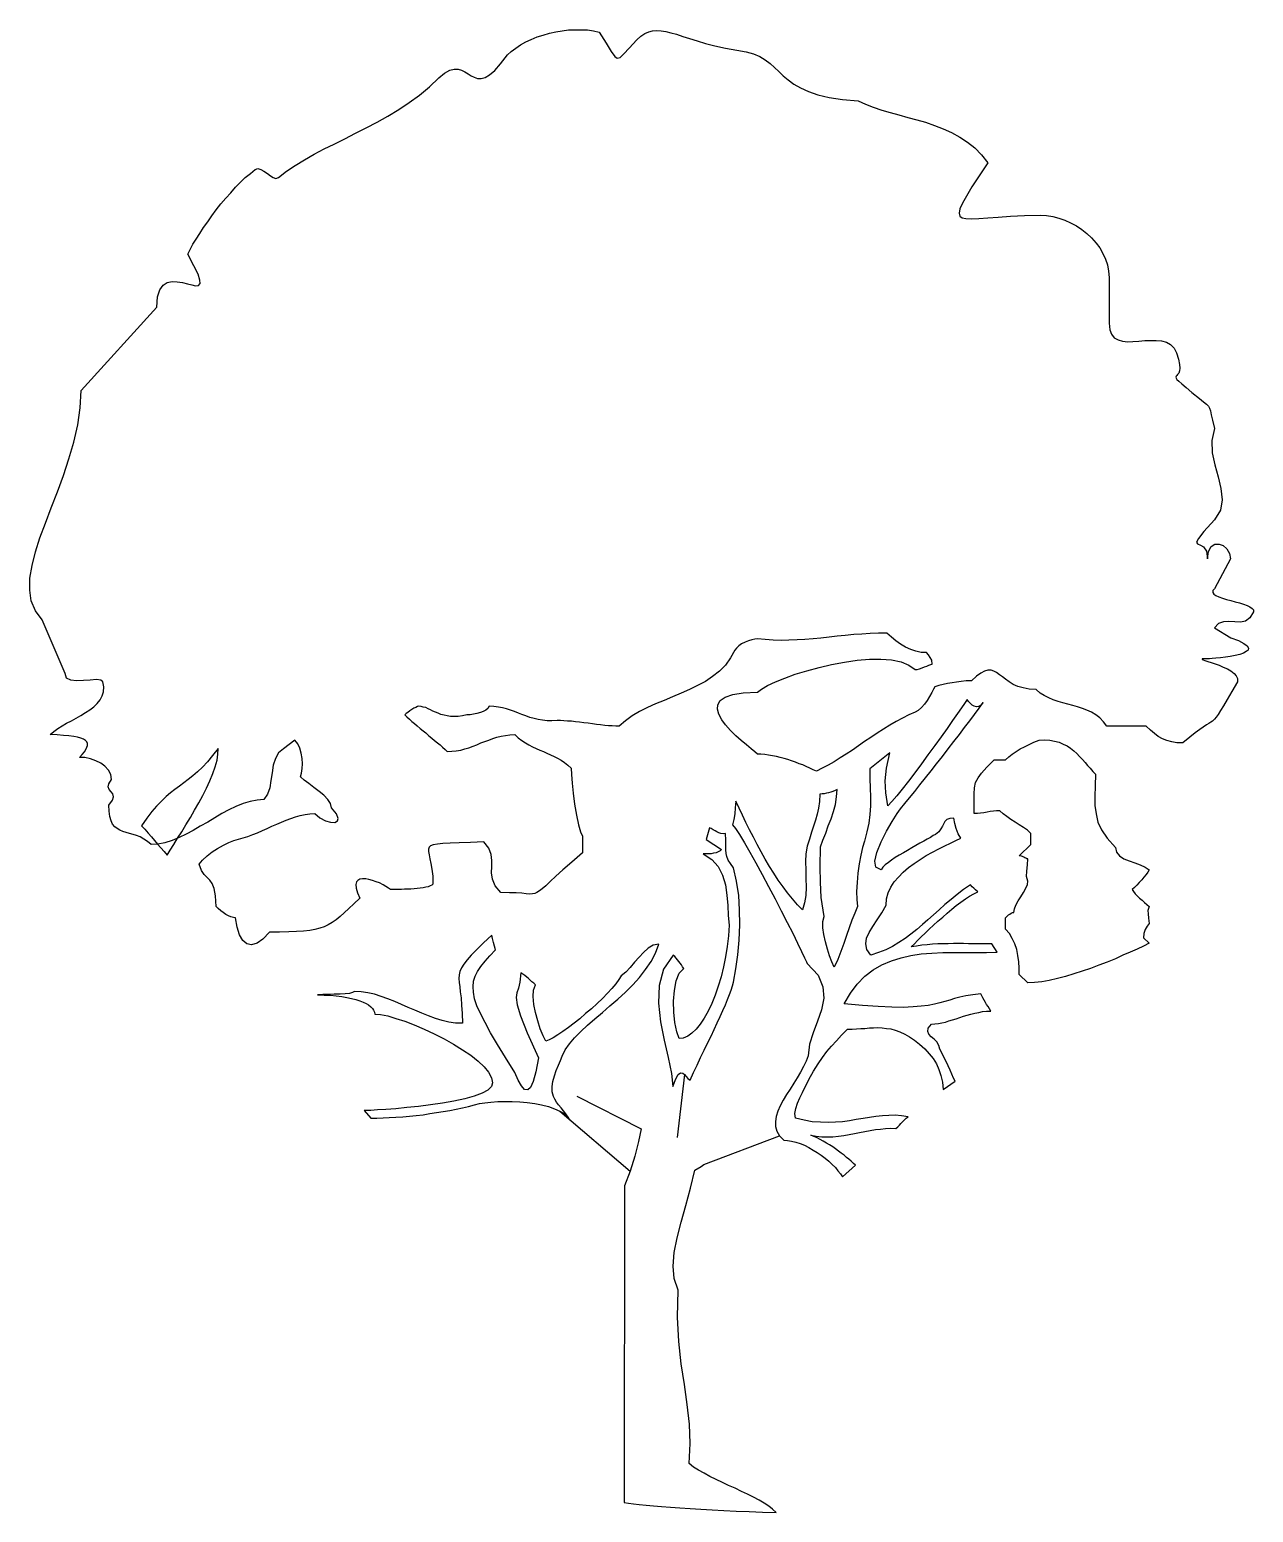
# Model space of a CAD drawing. Extents: x 149 to 268, y 187 to 331.
import ezdxf

# ---------------------------------------------------------------- set-up
doc = ezdxf.new("R2010")
doc.units = 0
doc.header["$MEASUREMENT"] = 0
doc.layers.get('0').update_dxf_attribs({"linetype": 'CONTINUOUS'})

msp = doc.modelspace()

# ---------------------------------------------------------------- linework, layer by layer
for p, q in [((213.04, 229.41), (212.34, 223.28)), ((202.58, 227.29), (208.83, 224.13)), ((200.92, 225.85), (207.76, 220.01)), ((214.91, 220.68), (222.27, 223.44))]:
    msp.add_line(p, q)
at = {"linetype": 'Continuous'}
for points in [[(154.32, 260.18), (154.57, 260.46), (154.78, 260.72), (154.93, 260.95), (155.03, 261.17), (155.08, 261.35), (155.08, 261.53), (155.01, 261.68), (154.88, 261.81), (154.7, 261.94), (154.45, 262.04), (154.12, 262.14), (153.74, 262.22), (153.28, 262.27), (152.74, 262.32), (152.13, 262.37), (151.45, 262.42), (151.8, 262.7), (152.19, 262.98), (152.62, 263.23), (153.05, 263.49), (153.53, 263.74), (153.99, 263.99), (154.45, 264.25), (154.9, 264.53), (155.31, 264.81), (155.69, 265.09), (156.02, 265.42), (156.3, 265.77), (156.51, 266.15), (156.63, 266.56), (156.66, 267.02), (156.58, 267.53), (156.38, 267.68), (155.95, 267.73), (155.34, 267.68), (154.68, 267.63), (154.01, 267.6), (153.46, 267.68), (153.05, 267.88), (152.9, 268.31), (150.69, 273.55), (150.03, 274.41), (149.62, 275.38), (149.47, 276.42), (149.49, 277.59), (149.7, 278.81), (150.03, 280.13), (150.46, 281.5), (150.99, 282.92), (151.55, 284.42), (152.16, 285.95), (152.74, 287.55), (153.28, 289.15), (153.76, 290.78), (154.14, 292.45), (154.37, 294.11), (154.47, 295.78), (161.82, 303.89), (161.89, 304.88), (162.1, 305.57), (162.43, 306.02), (162.83, 306.28), (163.29, 306.38), (163.8, 306.35), (164.31, 306.28), (164.79, 306.15), (165.22, 306.05), (165.58, 305.97), (165.86, 306), (166.01, 306.18), (165.98, 306.51), (165.81, 307.09), (165.42, 307.9), (164.81, 309.02), (165.04, 309.48), (165.32, 309.99), (165.63, 310.49), (165.98, 311.05), (166.34, 311.61), (166.75, 312.17), (167.15, 312.76), (167.58, 313.34), (168.04, 313.9), (168.5, 314.46), (168.98, 314.99), (169.44, 315.53), (169.92, 316.01), (170.4, 316.47), (170.89, 316.87), (171.37, 317.25), (171.62, 317.33), (171.9, 317.25), (172.21, 317.1), (172.54, 316.87), (172.84, 316.64), (173.12, 316.47), (173.38, 316.39), (173.61, 316.47), (174.39, 317.08), (175.23, 317.63), (176.15, 318.19), (177.09, 318.73), (178.05, 319.24), (179.04, 319.72), (180.06, 320.23), (181.1, 320.76), (182.14, 321.29), (183.21, 321.85), (184.25, 322.44), (185.29, 323.07), (186.31, 323.76), (187.3, 324.47), (188.27, 325.28), (189.18, 326.15), (189.74, 326.6), (190.25, 326.88), (190.68, 326.99), (191.06, 326.99), (191.39, 326.88), (191.72, 326.73), (192.03, 326.55), (192.33, 326.35), (192.61, 326.2), (192.94, 326.07), (193.3, 326.07), (193.68, 326.17), (194.11, 326.43), (194.62, 326.86), (195.18, 327.49), (195.84, 328.38), (196.22, 328.71), (196.65, 329.04), (197.11, 329.35), (197.62, 329.63), (198.15, 329.88), (198.74, 330.11), (199.32, 330.29), (199.93, 330.47), (200.54, 330.62), (201.15, 330.72), (201.79, 330.8), (202.4, 330.82), (203.03, 330.82), (203.62, 330.8), (204.2, 330.72), (204.76, 330.59), (205.44, 329.5), (205.93, 328.71), (206.26, 328.23), (206.51, 328.05), (206.79, 328.13), (207.15, 328.46), (207.65, 329.04), (208.42, 329.83), (208.8, 330.19), (209.18, 330.44), (209.56, 330.62), (209.94, 330.72), (210.35, 330.75), (210.78, 330.72), (211.21, 330.64), (211.72, 330.52), (212.25, 330.37), (212.86, 330.16), (213.52, 329.96), (214.26, 329.73), (215.07, 329.48), (215.99, 329.25), (217.01, 329.02), (218.12, 328.82), (219.01, 328.66), (219.72, 328.46), (220.36, 328.21), (220.87, 327.88), (221.35, 327.54), (221.78, 327.16), (222.19, 326.76), (222.62, 326.35), (223.1, 325.94), (223.64, 325.54), (224.3, 325.16), (225.06, 324.83), (225.98, 324.5), (227.07, 324.24), (228.36, 324.04), (229.89, 323.91), (230.6, 323.58), (231.36, 323.3), (232.18, 323.02), (232.99, 322.79), (233.85, 322.56), (234.72, 322.31), (235.58, 322.08), (236.44, 321.83), (237.31, 321.52), (238.15, 321.19), (238.96, 320.84), (239.75, 320.4), (240.51, 319.9), (241.22, 319.34), (241.88, 318.68), (242.47, 317.91), (241.63, 316.62), (240.94, 315.55), (240.41, 314.66), (240.03, 313.98), (239.77, 313.42), (239.7, 313.01), (239.75, 312.73), (239.98, 312.55), (240.36, 312.48), (240.89, 312.45), (241.6, 312.48), (242.47, 312.55), (243.48, 312.63), (244.68, 312.73), (246.05, 312.78), (247.6, 312.81), (248.18, 312.78), (248.79, 312.68), (249.38, 312.53), (249.96, 312.32), (250.52, 312.07), (251.08, 311.77), (251.61, 311.41), (252.1, 311.03), (252.55, 310.6), (252.99, 310.11), (253.34, 309.63), (253.65, 309.1), (253.9, 308.54), (254.1, 307.98), (254.21, 307.39), (254.26, 306.78), (254.26, 302.34), (254.31, 301.7), (254.49, 301.25), (254.76, 300.92), (255.12, 300.71), (255.55, 300.58), (256.06, 300.53), (256.57, 300.56), (257.13, 300.58), (257.71, 300.64), (258.27, 300.66), (258.83, 300.66), (259.34, 300.61), (259.82, 300.48), (260.23, 300.25), (260.56, 299.92), (260.81, 299.44), (260.99, 298.83), (261.09, 298.32), (261.12, 297.97), (261.09, 297.69), (261.02, 297.48), (260.91, 297.36), (260.84, 297.26), (260.76, 297.18), (260.74, 297.1), (260.76, 297), (260.84, 296.87), (261.02, 296.7), (261.32, 296.44), (261.73, 296.09), (262.29, 295.6), (263.02, 295.02), (263.43, 294.69), (263.71, 294.46), (263.91, 294.26), (264.01, 294.08), (264.09, 293.83), (264.17, 293.44), (264.29, 292.91), (264.47, 292.12), (264.22, 290.95), (264.27, 289.76), (264.52, 288.59), (264.83, 287.42), (265.11, 286.28), (265.23, 285.19), (265.06, 284.17), (264.47, 283.23), (263.45, 282.11), (262.92, 281.43), (262.74, 281.07), (262.84, 280.92), (263.12, 280.79), (263.43, 280.61), (263.71, 280.21), (263.81, 279.44), (263.91, 280.18), (264.17, 280.64), (264.52, 280.89), (264.93, 280.89), (265.34, 280.74), (265.69, 280.43), (265.94, 279.98), (266.05, 279.44), (264.47, 276.55), (264.32, 276.37), (264.32, 276.19), (264.42, 276.04), (264.62, 275.89), (264.9, 275.76), (265.26, 275.63), (265.64, 275.51), (266.07, 275.4), (266.48, 275.28), (266.91, 275.17), (267.29, 275.05), (267.65, 274.92), (267.93, 274.79), (268.13, 274.64), (268.26, 274.49), (268.26, 274.31), (267.93, 273.73), (267.5, 273.42), (267.01, 273.32), (266.45, 273.35), (265.89, 273.37), (265.36, 273.35), (264.88, 273.19), (264.47, 272.76), (266.07, 271.8), (266.83, 271.52), (267.34, 271.24), (267.67, 271.01), (267.8, 270.8), (267.75, 270.6), (267.57, 270.45), (267.29, 270.3), (266.94, 270.17), (266.48, 270.07), (266.02, 269.99), (265.54, 269.91), (265.06, 269.86), (264.62, 269.81), (264.27, 269.79), (263.99, 269.76), (263.81, 269.76), (263.48, 269.76), (263.3, 269.74), (263.28, 269.69), (263.38, 269.64), (263.56, 269.58), (263.84, 269.48), (264.17, 269.38), (264.55, 269.25), (264.95, 269.13), (265.34, 268.95), (265.74, 268.77), (266.07, 268.57), (266.38, 268.34), (266.58, 268.09), (266.71, 267.83), (266.71, 267.53), (266.17, 266.59), (265.72, 265.8), (265.36, 265.19), (265.08, 264.73), (264.83, 264.35), (264.65, 264.1), (264.47, 263.89), (264.29, 263.71), (264.14, 263.59), (263.94, 263.46), (263.71, 263.33), (263.4, 263.13), (263.05, 262.9), (262.62, 262.57), (262.08, 262.14), (261.42, 261.58), (260.84, 261.61), (260.33, 261.68), (259.87, 261.81), (259.44, 261.99), (259.03, 262.22), (258.65, 262.5), (258.27, 262.83), (257.86, 263.21), (254.03, 263.21), (253.7, 263.64), (253.34, 264.02), (252.96, 264.32), (252.55, 264.58), (252.1, 264.78), (251.66, 264.93), (251.18, 265.09), (250.72, 265.21), (250.24, 265.34), (249.76, 265.47), (249.3, 265.6), (248.84, 265.77), (248.39, 265.95), (247.95, 266.18), (247.57, 266.43), (247.19, 266.76), (246.51, 266.81), (245.9, 266.92), (245.39, 267.07), (244.93, 267.27), (244.55, 267.53), (244.19, 267.76), (243.89, 268.01), (243.61, 268.21), (243.33, 268.42), (243.08, 268.54), (242.8, 268.64), (242.49, 268.64), (242.16, 268.54), (241.81, 268.36), (241.37, 268.06), (240.89, 267.6), (240.38, 267.6), (239.9, 267.55), (239.44, 267.5), (239.01, 267.42), (238.58, 267.35), (238.15, 267.25), (237.74, 267.15), (237.33, 267.04), (237.21, 266.79), (237.05, 266.48), (236.83, 266.1), (236.6, 265.72), (236.32, 265.34), (236.04, 265.01), (235.73, 264.73), (235.43, 264.58), (234.82, 264.3), (234.21, 263.99), (233.57, 263.66), (232.96, 263.31), (232.35, 262.93), (231.74, 262.52), (231.13, 262.11), (230.52, 261.71), (229.94, 261.3), (229.33, 260.89), (228.74, 260.49), (228.16, 260.13), (227.58, 259.75), (226.99, 259.42), (226.41, 259.12), (225.85, 258.84), (225.54, 258.99), (225.21, 259.14), (224.86, 259.29), (224.53, 259.45), (224.17, 259.57), (223.82, 259.73), (223.43, 259.85), (223.08, 259.98), (222.7, 260.08), (222.32, 260.18), (221.96, 260.26), (221.58, 260.34), (221.2, 260.41), (220.84, 260.46), (220.46, 260.49), (220.11, 260.49), (219.85, 260.72), (219.5, 261.02), (219.04, 261.4), (218.53, 261.83), (218.02, 262.29), (217.51, 262.8), (217.03, 263.33), (216.65, 263.84), (216.37, 264.38), (216.24, 264.86), (216.27, 265.29), (216.5, 265.7), (216.98, 266.03), (217.72, 266.28), (218.73, 266.46), (220.11, 266.51), (220.51, 266.81), (221.1, 267.17), (221.86, 267.53), (222.77, 267.88), (223.79, 268.26), (224.91, 268.59), (226.1, 268.92), (227.32, 269.2), (228.57, 269.43), (229.79, 269.61), (230.98, 269.71), (232.1, 269.71), (233.14, 269.64), (234.06, 269.46), (234.82, 269.13), (235.43, 268.7), (235.63, 268.72), (235.86, 268.77), (236.11, 268.87), (236.34, 268.97), (236.57, 269.05), (236.77, 269.15), (236.95, 269.2), (237.08, 269.23), (237.03, 269.61), (236.9, 269.89), (236.72, 270.14), (236.52, 270.35), (236.01, 270.37), (235.5, 270.5), (235, 270.65), (234.49, 270.88), (234, 271.16), (233.55, 271.49), (233.12, 271.85), (232.68, 272.25), (231.87, 272.25), (231.06, 272.2), (230.24, 272.15), (229.46, 272.1), (228.64, 272.02), (227.86, 271.95), (227.07, 271.85), (226.28, 271.77), (225.52, 271.69), (224.73, 271.64), (223.97, 271.59), (223.18, 271.57), (222.42, 271.54), (221.63, 271.57), (220.87, 271.62), (220.11, 271.69), (219.85, 271.67), (219.57, 271.59), (219.24, 271.49), (218.91, 271.36), (218.58, 271.19), (218.3, 271.01), (218.07, 270.8), (217.92, 270.6), (217.51, 269.84), (217.01, 269.15), (216.42, 268.54), (215.76, 268.03), (215.07, 267.55), (214.31, 267.15), (213.52, 266.76), (212.71, 266.41), (211.87, 266.05), (211.06, 265.72), (210.22, 265.39), (209.43, 265.01), (208.67, 264.63), (207.96, 264.22), (207.3, 263.74), (206.69, 263.21), (206.36, 263.21), (206.03, 263.23), (205.67, 263.26), (205.29, 263.28), (204.89, 263.33), (204.5, 263.38), (204.1, 263.44), (203.69, 263.49), (203.26, 263.54), (202.85, 263.59), (202.47, 263.64), (202.07, 263.69), (201.68, 263.71), (201.33, 263.74), (201, 263.77), (200.67, 263.77), (200.16, 263.74), (199.7, 263.74), (199.24, 263.79), (198.84, 263.87), (198.43, 263.97), (198.03, 264.07), (197.64, 264.2), (197.26, 264.35), (196.91, 264.48), (196.53, 264.63), (196.14, 264.76), (195.76, 264.88), (195.38, 264.99), (194.98, 265.06), (194.54, 265.11), (194.09, 265.14), (193.96, 264.93), (193.76, 264.78), (193.5, 264.63), (193.22, 264.53), (192.89, 264.43), (192.56, 264.38), (192.23, 264.32), (191.9, 264.32), (191.47, 264.22), (191.06, 264.15), (190.68, 264.15), (190.33, 264.15), (190, 264.2), (189.69, 264.27), (189.39, 264.35), (189.13, 264.48), (188.85, 264.58), (188.62, 264.68), (188.37, 264.81), (188.14, 264.91), (187.91, 265.01), (187.68, 265.06), (187.48, 265.11), (187.25, 265.14), (187.12, 265.11), (186.95, 265.04), (186.77, 264.96), (186.57, 264.83), (186.36, 264.71), (186.18, 264.55), (186.01, 264.43), (185.88, 264.32), (186.08, 264.12), (186.34, 263.89), (186.57, 263.66), (186.82, 263.46), (187.1, 263.23), (187.38, 263), (187.66, 262.77), (187.94, 262.55), (188.22, 262.29), (188.5, 262.06), (188.78, 261.83), (189.06, 261.61), (189.31, 261.4), (189.54, 261.17), (189.79, 260.95), (190, 260.74), (190.45, 260.77), (190.88, 260.82), (191.32, 260.89), (191.72, 261), (192.1, 261.12), (192.51, 261.28), (192.89, 261.4), (193.27, 261.58), (193.65, 261.73), (194.04, 261.86), (194.44, 262.01), (194.82, 262.14), (195.23, 262.24), (195.66, 262.32), (196.09, 262.37), (196.55, 262.39), (196.88, 262.09), (197.24, 261.83), (197.59, 261.61), (197.92, 261.4), (198.28, 261.2), (198.63, 261.05), (198.99, 260.89), (199.35, 260.74), (199.68, 260.59), (200.03, 260.44), (200.39, 260.28), (200.72, 260.11), (201.05, 259.9), (201.38, 259.67), (201.71, 259.42), (202.04, 259.12), (202.07, 258.53), (202.14, 257.69), (202.24, 256.7), (202.37, 255.63), (202.55, 254.57), (202.73, 253.65), (202.93, 252.94), (203.13, 252.53), (203.13, 250.91), (202.09, 250.02), (201.23, 249.28), (200.54, 248.65), (200.01, 248.14), (199.58, 247.73), (199.22, 247.43), (198.97, 247.22), (198.71, 247.07), (198.51, 246.97), (198.28, 246.94), (198, 246.92), (197.67, 246.94), (197.24, 247), (196.7, 247.02), (196.04, 247.05), (195.2, 247.07), (194.67, 247.73), (194.39, 248.37), (194.29, 248.98), (194.32, 249.59), (194.32, 250.17), (194.26, 250.76), (194.04, 251.37), (193.55, 252), (192.26, 251.92), (191.16, 251.9), (190.28, 251.85), (189.59, 251.82), (189.06, 251.77), (188.65, 251.7), (188.39, 251.59), (188.24, 251.47), (188.17, 251.26), (188.19, 251.04), (188.24, 250.73), (188.32, 250.35), (188.42, 249.89), (188.52, 249.33), (188.6, 248.65), (188.62, 247.88), (188.5, 247.78), (188.34, 247.71), (188.14, 247.63), (187.91, 247.58), (187.66, 247.53), (187.38, 247.48), (187.1, 247.45), (186.79, 247.43), (186.46, 247.4), (186.16, 247.38), (185.85, 247.38), (185.55, 247.35), (185.24, 247.35), (184.99, 247.35), (184.74, 247.35), (184.51, 247.35), (184.3, 247.5), (184.05, 247.66), (183.77, 247.81), (183.44, 247.99), (183.11, 248.11), (182.75, 248.24), (182.4, 248.34), (182.09, 248.39), (181.79, 248.39), (181.53, 248.37), (181.33, 248.24), (181.18, 248.09), (181.13, 247.83), (181.15, 247.48), (181.28, 247.05), (181.51, 246.51), (180.95, 245.98), (180.44, 245.5), (180.01, 245.09), (179.6, 244.73), (179.22, 244.4), (178.84, 244.15), (178.46, 243.92), (178.05, 243.74), (177.65, 243.59), (177.16, 243.46), (176.66, 243.39), (176.05, 243.31), (175.38, 243.29), (174.62, 243.26), (173.73, 243.23), (172.74, 243.23), (172.11, 242.55), (171.55, 242.14), (171.01, 241.99), (170.56, 242.09), (170.15, 242.42), (169.85, 242.95), (169.62, 243.69), (169.46, 244.61), (169.26, 244.63), (169.01, 244.71), (168.78, 244.81), (168.52, 244.94), (168.24, 245.11), (168.02, 245.29), (167.76, 245.5), (167.56, 245.7), (167.51, 246.74), (167.38, 247.45), (167.18, 247.94), (166.95, 248.27), (166.69, 248.52), (166.42, 248.8), (166.14, 249.21), (165.91, 249.82), (166.26, 250.22), (166.69, 250.63), (167.2, 251.01), (167.71, 251.34), (168.27, 251.67), (168.8, 251.92), (169.29, 252.13), (169.74, 252.25), (170.2, 252.38), (170.66, 252.51), (171.14, 252.69), (171.6, 252.86), (172.06, 253.07), (172.51, 253.27), (172.97, 253.5), (173.45, 253.7), (173.91, 253.91), (174.37, 254.08), (174.83, 254.26), (175.28, 254.41), (175.74, 254.54), (176.22, 254.64), (176.68, 254.69), (177.14, 254.72), (177.65, 254.31), (178.18, 254.03), (178.66, 253.88), (179.09, 253.86), (179.35, 254.01), (179.42, 254.26), (179.25, 254.69), (178.76, 255.28), (178.66, 255.69), (178.41, 256.09), (178.03, 256.5), (177.57, 256.88), (177.06, 257.26), (176.58, 257.64), (176.12, 257.97), (175.77, 258.3), (175.87, 258.66), (175.92, 259.09), (175.94, 259.57), (175.92, 260.08), (175.82, 260.59), (175.69, 261.07), (175.49, 261.5), (175.21, 261.86), (174.11, 261.02), (173.63, 260.61), (173.33, 260.08), (173.12, 259.42), (173.02, 258.68), (172.89, 257.95), (172.77, 257.24), (172.56, 256.6), (172.21, 256.09), (171.55, 256.04), (170.86, 255.91), (170.18, 255.69), (169.49, 255.41), (168.8, 255.08), (168.12, 254.72), (167.43, 254.31), (166.75, 253.91), (166.03, 253.5), (165.35, 253.09), (164.66, 252.74), (163.98, 252.41), (163.29, 252.13), (162.6, 251.9), (161.92, 251.77), (161.26, 251.72), (160.9, 252.03), (160.55, 252.25), (160.19, 252.46), (159.83, 252.59), (159.5, 252.71), (159.15, 252.81), (158.82, 252.89), (158.51, 252.99), (158.23, 253.12), (157.95, 253.27), (157.72, 253.45), (157.52, 253.7), (157.37, 254.03), (157.24, 254.44), (157.17, 254.95), (157.14, 255.56), (157.52, 256.02), (157.62, 256.35), (157.55, 256.63), (157.37, 256.85), (157.19, 257.06), (157.09, 257.31), (157.14, 257.62), (157.42, 258.02), (157.34, 258.51), (157.11, 258.94), (156.78, 259.32), (156.38, 259.62), (155.9, 259.85), (155.36, 260.03), (154.83, 260.16), (154.32, 260.18)], [(222.67, 223.03), (223.05, 223.01), (223.43, 222.93), (223.84, 222.83), (224.27, 222.7), (224.68, 222.53), (225.09, 222.32), (225.52, 222.07), (225.92, 221.84), (226.31, 221.56), (226.69, 221.28), (227.04, 220.98), (227.37, 220.67), (227.68, 220.37), (227.93, 220.06), (228.19, 219.76), (228.36, 219.48), (229.63, 220.6), (229.43, 220.77), (229.23, 220.98), (229, 221.18), (228.77, 221.36), (228.52, 221.56), (228.26, 221.76), (227.98, 221.97), (227.7, 222.17), (227.42, 222.37), (227.12, 222.58), (226.81, 222.75), (226.51, 222.93), (226.2, 223.09), (225.9, 223.24), (225.59, 223.39), (225.29, 223.52), (225.82, 223.42), (226.38, 223.36), (226.92, 223.36), (227.45, 223.36), (227.98, 223.42), (228.49, 223.49), (229.02, 223.57), (229.53, 223.67), (230.04, 223.77), (230.55, 223.87), (231.06, 223.95), (231.57, 224.05), (232.07, 224.1), (232.56, 224.15), (233.06, 224.18), (233.55, 224.15), (233.75, 224.33), (233.9, 224.48), (234.03, 224.64), (234.16, 224.76), (234.28, 224.89), (234.41, 225.02), (234.56, 225.17), (234.74, 225.3), (234.11, 225.4), (233.5, 225.45), (232.86, 225.42), (232.25, 225.4), (231.62, 225.32), (231.01, 225.22), (230.37, 225.12), (229.71, 225.02), (229.05, 224.89), (228.39, 224.81), (227.68, 224.76), (226.97, 224.74), (226.23, 224.76), (225.44, 224.81), (224.65, 224.97), (223.82, 225.17), (223.76, 225.6), (223.84, 226.11), (224.02, 226.62), (224.22, 227.15), (224.48, 227.66), (224.73, 228.14), (224.93, 228.57), (225.11, 228.9), (225.57, 229.72), (226, 230.43), (226.43, 231.04), (226.86, 231.62), (227.3, 232.16), (227.78, 232.66), (228.29, 233.22), (228.87, 233.81), (229.3, 233.81), (229.74, 233.83), (230.14, 233.86), (230.55, 233.88), (230.98, 233.94), (231.39, 233.94), (231.79, 233.96), (232.23, 233.94), (232.63, 233.88), (233.06, 233.83), (233.5, 233.71), (233.95, 233.55), (234.41, 233.33), (234.87, 233.07), (235.35, 232.74), (235.86, 232.33), (236.37, 231.9), (236.8, 231.42), (237.18, 230.94), (237.49, 230.43), (237.74, 229.87), (237.92, 229.29), (238.07, 228.65), (238.15, 227.94), (239.32, 228.75), (239.16, 229.06), (238.98, 229.44), (238.81, 229.82), (238.63, 230.25), (238.43, 230.66), (238.22, 231.09), (238.02, 231.5), (237.82, 231.85), (237.74, 232.23), (237.54, 232.56), (237.26, 232.82), (236.98, 233.07), (236.75, 233.33), (236.65, 233.58), (236.7, 233.91), (237, 234.29), (237.33, 234.32), (237.69, 234.34), (238.02, 234.42), (238.38, 234.49), (238.71, 234.6), (239.06, 234.7), (239.42, 234.8), (239.77, 234.93), (240.13, 235.05), (240.48, 235.16), (240.84, 235.26), (241.22, 235.36), (241.6, 235.43), (241.98, 235.51), (242.36, 235.54), (242.77, 235.56), (242.64, 235.79), (242.52, 235.99), (242.36, 236.2), (242.26, 236.4), (242.14, 236.63), (242.01, 236.83), (241.91, 237.04), (241.81, 237.24), (241.02, 237.14), (240.36, 237.04), (239.77, 236.91), (239.26, 236.78), (238.78, 236.63), (238.32, 236.48), (237.82, 236.35), (237.31, 236.22), (236.7, 236.1), (236.01, 236.02), (235.22, 235.97), (234.26, 235.92), (233.17, 235.94), (231.84, 235.99), (230.32, 236.1), (228.54, 236.25), (229.15, 237.29), (229.81, 238.18), (230.55, 238.94), (231.36, 239.55), (232.2, 240.06), (233.12, 240.44), (234.06, 240.72), (235.02, 240.95), (236.01, 241.1), (237.05, 241.18), (238.1, 241.23), (239.16, 241.25), (240.2, 241.25), (241.27, 241.25), (242.34, 241.25), (243.38, 241.28), (242.87, 242.07), (242.44, 242.07), (241.98, 242.07), (241.53, 242.09), (241.07, 242.09), (240.61, 242.09), (240.13, 242.12), (239.65, 242.12), (239.14, 242.12), (238.63, 242.09), (238.15, 242.09), (237.64, 242.07), (237.1, 242.04), (236.6, 241.99), (236.09, 241.94), (235.55, 241.86), (235.05, 241.79), (235.35, 242.09), (235.66, 242.4), (236.01, 242.75), (236.39, 243.13), (236.8, 243.51), (237.21, 243.9), (237.64, 244.3), (238.1, 244.68), (238.53, 245.06), (238.98, 245.45), (239.42, 245.8), (239.87, 246.13), (240.31, 246.44), (240.71, 246.72), (241.12, 246.94), (241.5, 247.12), (241.3, 247.33), (241.12, 247.48), (240.97, 247.63), (240.79, 247.81), (240.13, 247.35), (239.49, 246.87), (238.91, 246.39), (238.32, 245.9), (237.77, 245.39), (237.21, 244.91), (236.67, 244.4), (236.14, 243.95), (235.58, 243.46), (235.02, 243.03), (234.46, 242.6), (233.85, 242.22), (233.24, 241.84), (232.58, 241.51), (231.87, 241.23), (231.13, 240.97), (230.75, 241.53), (230.63, 242.09), (230.7, 242.62), (230.96, 243.18), (231.31, 243.77), (231.74, 244.4), (232.18, 245.09), (232.61, 245.85), (232.66, 246.46), (232.81, 247.02), (233.06, 247.58), (233.39, 248.09), (233.8, 248.57), (234.26, 249.05), (234.77, 249.49), (235.33, 249.89), (235.91, 250.27), (236.49, 250.65), (237.1, 250.98), (237.71, 251.29), (238.3, 251.59), (238.86, 251.85), (239.39, 252.1), (239.87, 252.33), (239.59, 252.76), (239.42, 253.27), (239.29, 253.78), (239.19, 254.29), (238.78, 254.24), (238.5, 254.14), (238.32, 253.96), (238.2, 253.75), (238.07, 253.5), (237.92, 253.25), (237.71, 252.97), (237.41, 252.71), (237.18, 252.59), (236.93, 252.41), (236.6, 252.23), (236.27, 252.05), (235.88, 251.85), (235.5, 251.62), (235.1, 251.39), (234.69, 251.16), (234.28, 250.93), (233.88, 250.68), (233.5, 250.45), (233.14, 250.2), (232.84, 249.97), (232.53, 249.74), (232.3, 249.51), (232.12, 249.28), (231.62, 249.51), (231.51, 250.12), (231.72, 250.96), (232.12, 251.98), (232.63, 253.02), (233.19, 253.96), (233.67, 254.72), (234, 255.18), (234.44, 255.71), (234.89, 256.27), (235.38, 256.88), (235.88, 257.51), (236.42, 258.2), (236.98, 258.89), (237.51, 259.57), (238.07, 260.28), (238.63, 261), (239.19, 261.71), (239.72, 262.39), (240.23, 263.08), (240.74, 263.74), (241.2, 264.35), (241.63, 264.96), (242.03, 265.52), (241.81, 265.26), (241.58, 265.11), (241.37, 265.09), (241.14, 265.14), (240.97, 265.24), (240.79, 265.42), (240.61, 265.6), (240.48, 265.8), (240.41, 265.7), (240.23, 265.42), (239.93, 264.99), (239.54, 264.43), (239.06, 263.77), (238.53, 263), (237.94, 262.19), (237.33, 261.33), (236.67, 260.44), (236.04, 259.55), (235.38, 258.68), (234.77, 257.87), (234.18, 257.11), (233.65, 256.45), (233.17, 255.91), (232.78, 255.48), (232.58, 256.75), (232.53, 257.9), (232.66, 259.12), (232.96, 260.61), (231.03, 259.06), (231.03, 258.12), (231.06, 257.21), (231.08, 256.35), (231.08, 255.48), (231.03, 254.64), (230.93, 253.8), (230.75, 252.94), (230.5, 252.05), (230.32, 251.44), (230.14, 250.68), (229.99, 249.84), (229.86, 248.95), (229.79, 248.04), (229.74, 247.17), (229.76, 246.39), (229.84, 245.7), (229.56, 245.06), (229.28, 244.38), (229.02, 243.64), (228.77, 242.88), (228.49, 242.12), (228.21, 241.35), (227.91, 240.57), (227.55, 239.83), (227.35, 240.34), (227.12, 240.92), (226.92, 241.58), (226.71, 242.29), (226.56, 242.98), (226.46, 243.64), (226.46, 244.25), (226.58, 244.73), (226.31, 246.59), (226.23, 248.06), (226.2, 249.56), (226.23, 251.49), (226.46, 252.15), (226.74, 252.84), (226.99, 253.53), (227.27, 254.21), (227.5, 254.92), (227.68, 255.61), (227.8, 256.35), (227.86, 257.06), (227.65, 256.96), (227.45, 256.88), (227.25, 256.8), (227.02, 256.75), (226.81, 256.7), (226.61, 256.65), (226.41, 256.63), (226.18, 256.6), (226.15, 255.91), (226.05, 255.25), (225.92, 254.67), (225.75, 254.08), (225.57, 253.5), (225.37, 252.92), (225.16, 252.25), (224.96, 251.57), (224.83, 250.83), (224.78, 250.07), (224.81, 249.23), (224.83, 248.42), (224.86, 247.58), (224.81, 246.79), (224.7, 246.05), (224.48, 245.37), (223.99, 245.88), (223.51, 246.44), (223.05, 247.02), (222.6, 247.63), (222.14, 248.27), (221.71, 248.93), (221.3, 249.59), (220.87, 250.3), (220.49, 251.01), (220.08, 251.72), (219.72, 252.43), (219.34, 253.14), (218.99, 253.86), (218.66, 254.57), (218.33, 255.25), (218.02, 255.94), (217.97, 255.28), (217.92, 254.69), (217.82, 254.16), (217.69, 253.63), (218, 253.27), (218.38, 252.69), (218.86, 251.9), (219.39, 250.98), (219.95, 249.94), (220.56, 248.82), (221.2, 247.66), (221.83, 246.46), (222.42, 245.29), (223, 244.15), (223.54, 243.11), (224.02, 242.14), (224.4, 241.35), (224.7, 240.74), (224.88, 240.34), (224.96, 240.16), (226, 239.04), (226.48, 237.92), (226.56, 236.81), (226.33, 235.69), (225.95, 234.57), (225.52, 233.45), (225.16, 232.33), (225.03, 231.22), (224.86, 230.71), (224.6, 230.17), (224.3, 229.64), (223.97, 229.08), (223.64, 228.55), (223.28, 227.99), (222.93, 227.46), (222.6, 226.9), (222.32, 226.36), (222.09, 225.85), (221.93, 225.32), (221.86, 224.84), (221.88, 224.36), (222.01, 223.9), (222.27, 223.44), (222.67, 223.03)], [(160.34, 253.55), (160.65, 253.2), (160.98, 252.84), (161.28, 252.48), (161.59, 252.13), (161.89, 251.77), (162.2, 251.39), (162.53, 251.04), (162.83, 250.68), (163.11, 251.19), (163.47, 251.72), (163.82, 252.33), (164.23, 252.97), (164.64, 253.63), (165.07, 254.34), (165.47, 255.05), (165.88, 255.76), (166.29, 256.47), (166.64, 257.21), (166.97, 257.92), (167.25, 258.61), (167.48, 259.27), (167.66, 259.9), (167.74, 260.49), (167.76, 261.05), (167.23, 260.36), (166.72, 259.75), (166.24, 259.24), (165.75, 258.79), (165.32, 258.4), (164.87, 258.05), (164.43, 257.72), (164, 257.39), (163.57, 257.08), (163.14, 256.73), (162.71, 256.37), (162.25, 255.94), (161.79, 255.46), (161.33, 254.92), (160.85, 254.29), (160.34, 253.55)], [(258.14, 242.14), (257.59, 241.86), (256.98, 241.58), (256.31, 241.28), (255.6, 240.97), (254.87, 240.64), (254.08, 240.31), (253.27, 240.01), (252.45, 239.7), (251.64, 239.42), (250.83, 239.17), (250.01, 238.91), (249.23, 238.71), (248.44, 238.53), (247.73, 238.41), (247.01, 238.33), (246.38, 238.3), (245.54, 239.12), (245.52, 239.73), (245.49, 240.34), (245.41, 240.95), (245.29, 241.53), (245.11, 242.09), (244.85, 242.6), (244.58, 243.08), (244.19, 243.51), (244.19, 244.61), (244.22, 244.63), (244.27, 244.68), (244.37, 244.78), (244.5, 244.89), (244.63, 244.96), (244.75, 245.06), (244.88, 245.11), (245.01, 245.14), (245.06, 245.47), (245.21, 245.85), (245.44, 246.26), (245.69, 246.66), (245.95, 247.07), (246.18, 247.48), (246.33, 247.83), (246.38, 248.16), (246.25, 248.62), (246.28, 249.15), (246.33, 249.74), (246.38, 250.35), (246.28, 250.35), (246.18, 250.4), (246.07, 250.43), (245.97, 250.5), (245.85, 250.55), (245.74, 250.58), (245.64, 250.63), (245.54, 250.63), (246.66, 251.72), (246.66, 252.81), (246.33, 253.12), (245.95, 253.37), (245.54, 253.65), (245.13, 253.91), (244.73, 254.16), (244.32, 254.44), (243.97, 254.69), (243.64, 255), (243.33, 255), (243.03, 254.95), (242.72, 254.92), (242.42, 254.87), (242.09, 254.8), (241.78, 254.77), (241.48, 254.72), (241.17, 254.72), (241.17, 255.81), (241.17, 256.63), (241.2, 257.24), (241.3, 257.74), (241.53, 258.2), (241.86, 258.66), (242.39, 259.22), (243.1, 259.93), (244.19, 259.93), (244.52, 260.23), (244.85, 260.49), (245.24, 260.74), (245.62, 261), (246.05, 261.22), (246.51, 261.43), (246.96, 261.66), (247.47, 261.86), (248.01, 261.89), (248.51, 261.86), (248.97, 261.76), (249.4, 261.66), (249.78, 261.48), (250.17, 261.3), (250.5, 261.07), (250.83, 260.82), (251.11, 260.56), (251.39, 260.28), (251.66, 259.98), (251.92, 259.7), (252.17, 259.4), (252.43, 259.12), (252.68, 258.81), (252.94, 258.56), (252.91, 257.41), (252.88, 256.4), (252.88, 255.51), (252.99, 254.69), (253.16, 253.91), (253.52, 253.14), (254.08, 252.33), (254.87, 251.44), (254.97, 250.98), (255.27, 250.63), (255.68, 250.35), (256.21, 250.15), (256.75, 249.94), (257.28, 249.74), (257.76, 249.54), (258.14, 249.26), (258.02, 249.03), (257.84, 248.8), (257.64, 248.55), (257.43, 248.29), (257.18, 248.04), (256.95, 247.78), (256.72, 247.55), (256.49, 247.35), (256.62, 247.15), (256.8, 246.94), (257, 246.72), (257.2, 246.51), (257.46, 246.31), (257.69, 246.11), (257.92, 245.9), (258.14, 245.7), (258.02, 245.32), (258.04, 244.99), (258.09, 244.58), (258.14, 244.05), (257.94, 243.79), (257.76, 243.49), (257.64, 243.08), (257.59, 242.68), (258.14, 242.14)], [(213.57, 228.85), (213.91, 229.59), (214.26, 230.3), (214.59, 231.04), (214.95, 231.75), (215.28, 232.44), (215.61, 233.12), (215.91, 233.76), (216.22, 234.42), (216.5, 235.03), (216.75, 235.61), (217.01, 236.15), (217.21, 236.68), (217.41, 237.16), (217.56, 237.59), (217.69, 238), (217.79, 238.36), (218.02, 239.65), (218.2, 241.02), (218.33, 242.45), (218.4, 243.92), (218.38, 245.37), (218.3, 246.79), (218.1, 248.16), (217.79, 249.46), (217.49, 249.89), (217.28, 250.22), (217.16, 250.55), (217.08, 250.86), (217.06, 251.21), (217.06, 251.62), (217.06, 252.15), (217.03, 252.79), (216.8, 252.76), (216.57, 252.79), (216.37, 252.86), (216.19, 252.94), (216.01, 253.04), (215.81, 253.14), (215.63, 253.27), (215.46, 253.35), (215.15, 252.2), (216.62, 251.24), (216.5, 251.11), (216.32, 251.01), (216.12, 250.93), (215.86, 250.88), (215.61, 250.83), (215.35, 250.81), (215.07, 250.81), (214.85, 250.81), (215.68, 250.27), (216.32, 249.59), (216.73, 248.75), (217.01, 247.81), (217.16, 246.82), (217.23, 245.8), (217.28, 244.84), (217.36, 243.9), (217.31, 242.85), (217.18, 241.84), (217.03, 240.82), (216.83, 239.85), (216.6, 238.89), (216.32, 237.97), (216.01, 237.11), (215.68, 236.3), (215.33, 235.56), (214.95, 234.88), (214.57, 234.29), (214.16, 233.81), (213.75, 233.4), (213.35, 233.12), (212.91, 232.94), (212.51, 232.89), (212.28, 233.55), (212.1, 234.44), (212, 235.46), (211.97, 236.53), (212.05, 237.57), (212.23, 238.48), (212.53, 239.25), (212.97, 239.7), (212.84, 239.85), (212.74, 240.03), (212.61, 240.21), (212.48, 240.36), (212.36, 240.54), (212.23, 240.69), (212.1, 240.85), (211.95, 241), (211.01, 239.63), (210.58, 238.05), (210.5, 236.32), (210.7, 234.52), (211.06, 232.74), (211.44, 231.04), (211.77, 229.51), (211.9, 228.24), (212.18, 228.98), (212.43, 229.39), (212.66, 229.56), (212.86, 229.54), (213.04, 229.41), (213.19, 229.21), (213.37, 229.01), (213.57, 228.85)], [(201.89, 224.97), (201.73, 225.27), (201.53, 225.58), (201.3, 225.88), (201.05, 226.16), (200.82, 226.44), (200.62, 226.72), (200.44, 227), (200.31, 227.28), (200.18, 227.71), (200.18, 228.22), (200.26, 228.73), (200.41, 229.26), (200.59, 229.79), (200.79, 230.3), (201, 230.76), (201.15, 231.17), (201.46, 231.78), (201.86, 232.39), (202.37, 232.97), (202.98, 233.58), (203.62, 234.19), (204.33, 234.8), (205.06, 235.41), (205.8, 236.07), (206.56, 236.71), (207.3, 237.39), (208.01, 238.1), (208.67, 238.81), (209.26, 239.58), (209.79, 240.36), (210.22, 241.18), (210.53, 242.04), (209.99, 241.94), (209.51, 241.66), (209.05, 241.25), (208.62, 240.8), (208.19, 240.29), (207.76, 239.8), (207.35, 239.35), (206.89, 238.99), (206.66, 238.61), (206.36, 238.2), (205.98, 237.75), (205.55, 237.29), (205.06, 236.78), (204.56, 236.3), (204, 235.79), (203.44, 235.31), (202.88, 234.82), (202.32, 234.37), (201.76, 233.96), (201.23, 233.58), (200.74, 233.25), (200.29, 232.97), (199.91, 232.77), (199.58, 232.64), (199.32, 233.17), (199.04, 233.83), (198.79, 234.6), (198.56, 235.41), (198.41, 236.2), (198.33, 236.96), (198.38, 237.59), (198.58, 238.1), (198.41, 238.25), (198.23, 238.41), (198.05, 238.56), (197.9, 238.71), (197.72, 238.86), (197.54, 239.02), (197.34, 239.14), (197.14, 239.27), (197.06, 238.36), (196.91, 237.77), (196.75, 237.34), (196.68, 236.86), (196.78, 236.17), (197.11, 235.1), (197.77, 233.43), (198.86, 231.01), (198.61, 229.67), (198.36, 228.73), (198.1, 228.14), (197.82, 227.91), (197.52, 227.96), (197.21, 228.29), (196.88, 228.85), (196.55, 229.59), (195.66, 231.04), (194.87, 232.31), (194.21, 233.43), (193.68, 234.44), (193.22, 235.31), (192.89, 236.07), (192.66, 236.76), (192.54, 237.39), (192.51, 237.92), (192.56, 238.46), (192.71, 238.94), (192.94, 239.4), (193.27, 239.88), (193.68, 240.39), (194.14, 240.92), (194.7, 241.51), (194.59, 241.86), (194.49, 242.22), (194.39, 242.6), (194.32, 242.93), (193.53, 242.17), (192.87, 241.53), (192.33, 241), (191.93, 240.52), (191.62, 240.11), (191.39, 239.75), (191.24, 239.4), (191.16, 239.07), (191.14, 238.71), (191.16, 238.33), (191.22, 237.9), (191.27, 237.42), (191.34, 236.83), (191.39, 236.12), (191.44, 235.31), (191.47, 234.37), (190.81, 234.39), (190.17, 234.49), (189.51, 234.65), (188.85, 234.85), (188.19, 235.08), (187.53, 235.36), (186.87, 235.64), (186.21, 235.92), (185.55, 236.2), (184.91, 236.48), (184.25, 236.76), (183.59, 236.98), (182.93, 237.19), (182.3, 237.34), (181.64, 237.44), (181, 237.47), (180.82, 237.37), (180.52, 237.26), (180.09, 237.24), (179.6, 237.19), (179.04, 237.19), (178.48, 237.16), (177.93, 237.16), (177.42, 237.14), (178.05, 237.11), (178.66, 237.09), (179.22, 237.04), (179.76, 236.96), (180.26, 236.88), (180.72, 236.78), (181.13, 236.68), (181.51, 236.55), (181.84, 236.43), (182.12, 236.3), (182.37, 236.15), (182.58, 235.97), (182.75, 235.82), (182.86, 235.64), (182.93, 235.46), (182.96, 235.26), (183.54, 235.21), (184.23, 235.08), (185.02, 234.85), (185.88, 234.57), (186.79, 234.21), (187.76, 233.81), (188.73, 233.35), (189.69, 232.87), (190.61, 232.36), (191.49, 231.8), (192.28, 231.27), (192.99, 230.71), (193.58, 230.15), (194.01, 229.62), (194.29, 229.08), (194.39, 228.6), (194.29, 228.22), (193.96, 227.89), (193.38, 227.58), (192.61, 227.3), (191.7, 227.05), (190.66, 226.82), (189.54, 226.62), (188.39, 226.46), (187.23, 226.31), (186.08, 226.19), (185.02, 226.08), (184.05, 226.01), (183.24, 225.96), (182.58, 225.91), (182.14, 225.91), (181.94, 225.91), (182.58, 225.17), (183.16, 225.17), (183.77, 225.19), (184.38, 225.22), (185.02, 225.25), (185.68, 225.3), (186.34, 225.37), (187, 225.42), (187.66, 225.5), (188.32, 225.6), (188.95, 225.7), (189.61, 225.8), (190.25, 225.91), (190.88, 226.03), (191.49, 226.16), (192.08, 226.29), (192.66, 226.44), (193.12, 226.57), (193.65, 226.64), (194.24, 226.72), (194.9, 226.77), (195.59, 226.77), (196.32, 226.77), (197.06, 226.74), (197.77, 226.67), (198.51, 226.57), (199.17, 226.44), (199.83, 226.29), (200.41, 226.08), (200.92, 225.85), (201.35, 225.6), (201.68, 225.3), (201.89, 224.97)], [(208.83, 224.13), (208.58, 222.91), (208.22, 221.46), (207.76, 220.01), (207.21, 218.59), (207.18, 187.84)], [(207.18, 187.84), (207.59, 187.79), (208.09, 187.74), (208.65, 187.66), (209.31, 187.61), (210.03, 187.53), (210.81, 187.46), (211.68, 187.41), (212.59, 187.33), (213.58, 187.26), (214.62, 187.2), (215.72, 187.13), (216.86, 187.08), (218.06, 187.03), (219.3, 186.98), (220.6, 186.92), (221.92, 186.9), (221.59, 187.2), (221.21, 187.51), (220.77, 187.79), (220.27, 188.09), (219.73, 188.37), (219.15, 188.65), (218.56, 188.93), (217.95, 189.24), (217.32, 189.52), (216.71, 189.8), (216.1, 190.08), (215.49, 190.38), (214.93, 190.69), (214.4, 190.99), (213.91, 191.3), (213.48, 191.63), (213.58, 193.58), (213.51, 195.46), (213.3, 197.37), (213.02, 199.3), (212.72, 201.33), (212.49, 203.49), (212.36, 205.86), (212.41, 208.45), (212.03, 209.59), (211.93, 210.81), (212.03, 212.13), (212.31, 213.55), (212.72, 215.08), (213.18, 216.68), (213.63, 218.36), (214.04, 220.11), (214.65, 220.47), (214.91, 220.68)]]:
    msp.add_lwpolyline(points, dxfattribs=at)

doc.saveas('drawing.dxf')
